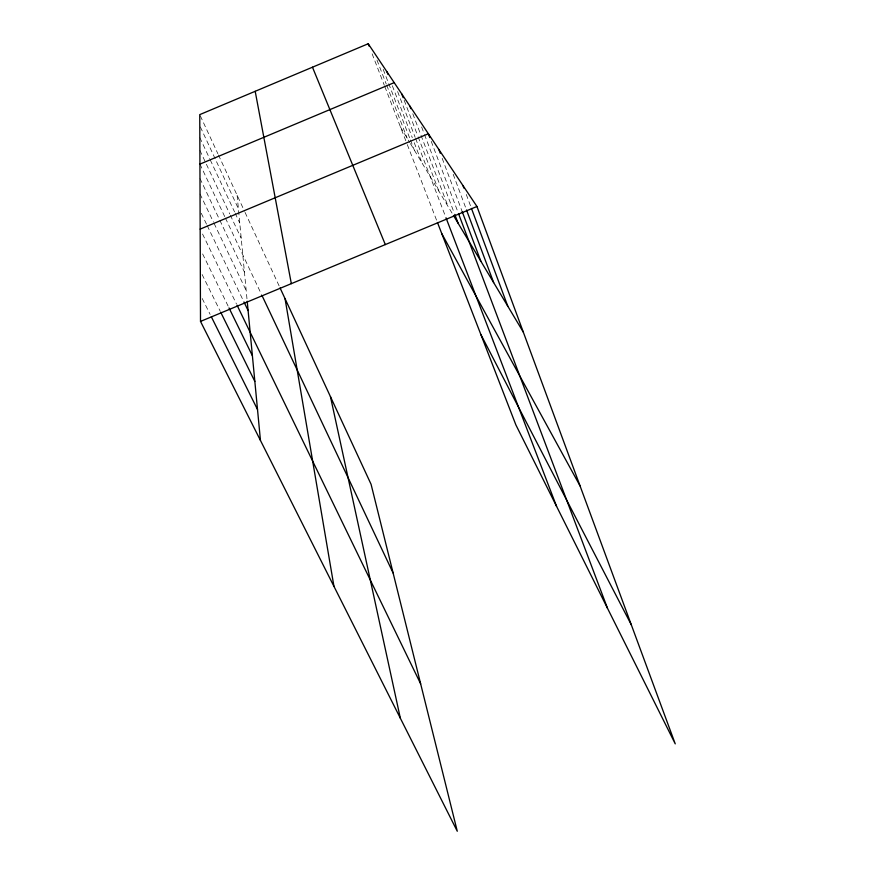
<?xml version="1.0" encoding="UTF-8"?>
<svg xmlns="http://www.w3.org/2000/svg" width="875" height="875" viewBox="0 0 875 875"><rect width="100%" height="100%" fill="white"/><g stroke="black" fill="none" stroke-linecap="round" stroke-linejoin="round"><path stroke-width="0.66" stroke-dasharray="4.38 3.28" d="M400.444 126.952L409.762 142.505M410.419 143.588L452.802 214.364M202.234 298.539L210.131 314.387M202.114 274.52L220.095 310.964M202.639 253.958L229.009 307.912M202.552 234.03L236.469 303.986M201.283 213.303L206.62 224.383M207.211 225.619L243.348 300.705M200.036 194.031L213.478 222.13M214.058 223.355L246.192 290.566M199.981 178.511L219.286 219.122M219.866 220.358L244.431 272.048M199.927 164.128L224.842 216.847M225.422 218.072L261.505 294.459M199.883 150.391L229.742 213.938M230.311 215.162L241.227 238.383M199.828 137.627L209.672 158.67M210.252 159.906L234.555 211.892M235.134 213.128L239.761 223.027M200.364 126.973L238.405 208.698M200.309 115.85L217.875 153.727M218.433 154.952L244.486 211.17M245.055 212.395L279.508 286.716M376.961 60.025L386.214 83.967M386.706 85.225L407.159 138.152M372.127 53.834L384.333 85.345M384.825 86.614L406.798 143.336M407.291 144.594L436.975 221.244M392.339 85.761L412.278 137.638M414.225 142.691L422.002 162.936M383.206 69.377L409.948 138.764M410.43 140.022L414.323 150.117M397.611 91.536L415.144 137.298M415.636 138.567L445.506 216.519M412.803 113.772L420.547 134.105M421.028 135.373L448.131 206.566M404.162 100.242L417.648 135.57M418.13 136.828L438.856 191.078M421.63 126.973L424.025 133.306M424.506 134.575L454.3 213.15M431.222 141.345L457.997 212.275M442.181 158.331L462.197 211.619M453.184 174.289L466.047 208.698M466.277 194.447L470.991 207.145M237.125 195.278L247.078 299.895"/><path stroke-width="1.31" d="M437.456 222.48L515.889 424.922L675.248 743.87L476.952 206.489L368.222 43.75L199.752 114.625L200.506 321.409L457.275 831.25L371.077 484.302L280.055 287.908M199.927 164.128L394.198 82.633M200.167 229.119L428.356 133.755L429.789 137.55M200.506 321.409L476.952 206.489M453.469 215.48L523.294 332.084M441.755 233.581L580.092 485.975M480.878 334.556L631.334 624.859M211.345 316.827L257.512 409.522M220.686 312.178L254.833 381.413M229.009 307.912L252.394 355.742M237.059 305.211L420.656 683.856M243.95 301.941L248.095 310.548M262.073 295.652L393.116 573.016M312.473 67.2L385.317 244.584M368.222 43.75L369.195 46.277M386.98 71.838L387.953 74.364M445.988 217.766L556.577 506.373M409.905 106.138L410.867 108.686M401.745 93.931L403.189 97.716M454.781 214.408L458.139 223.278M458.478 213.544L607.48 608.234M438.834 149.45L440.267 153.256M462.197 211.619L480.791 261.111M466.517 209.967L493.664 282.603M462.973 185.566L463.914 188.103M471.461 208.414L507.773 306.163M330.444 396.616L400.345 718.2M255.194 91.306L291.331 283.653M285.053 298.681L333.955 586.392M247.209 301.23L260.455 440.431"/></g></svg>
